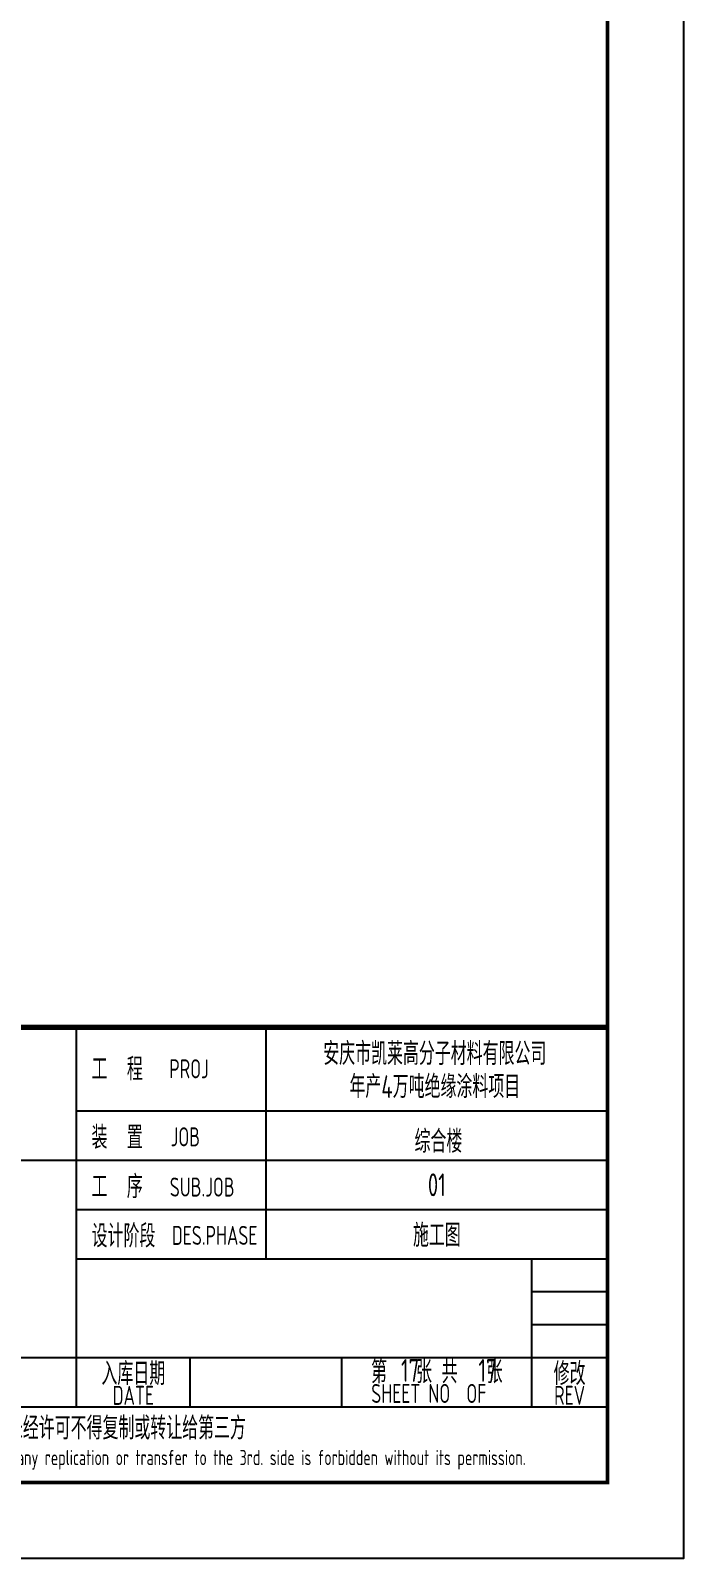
# Model space of a CAD drawing. Extents: x 9732137 to 18866768, y -962146 to 246094.
# Drawn here: x 9814805 to 9819107, y -648106 to -638036 of the extents above; entities that cross this region are included whole.
import ezdxf
from ezdxf.enums import TextEntityAlignment as Align

# ---------------------------------------------------------------- set-up
doc = ezdxf.new("R2010")
doc.units = 0
doc.header["$LTSCALE"] = 1000
doc.layers.get('0').update_dxf_attribs({"linetype": 'CONTINUOUS'})
doc.layers.add('BORDER', color=7, linetype='CONTINUOUS')
doc.styles.add('TSSD_Rein', font='Tssdeng.shx', dxfattribs={"width": 0.7, "bigfont": 'hztxt.shx'})

msp = doc.modelspace()

# ---------------------------------------------------------------- linework, layer by layer
for p, q in [((9815106.8, -647106.3), (9815106.8, -644606.3)), ((9816356.8, -646131.3), (9816356.8, -644606.3)), ((9818606.8, -647606.3), (9818606.8, -644606.3)), ((9815106.8, -645156.3), (9818606.8, -645156.3)), ((9809606.8, -645481.3), (9815106.8, -645481.3)), ((9815106.8, -645481.3), (9818606.8, -645481.3)), ((9815106.8, -645806.3), (9818606.8, -645806.3)), ((9815106.8, -646131.3), (9818606.8, -646131.3)), ((9818106.8, -647106.3), (9818106.8, -646131.3)), ((9818106.8, -646347.9), (9818606.8, -646347.9)), ((9818106.8, -646564.6), (9818606.8, -646564.6)), ((9812356.8, -646781.3), (9818606.8, -646781.3)), ((9815856.8, -647106.3), (9815856.8, -646781.3)), ((9816856.8, -647106.3), (9816856.8, -646781.3)), ((9809606.8, -647106.3), (9818606.8, -647106.3)), ((9809606.8, -647605.9), (9818606.8, -647605.9))]:
    msp.add_line(p, q)
msp.add_lwpolyline([(9818606.8, -644606.3, 35, 35, 0), (9809606.8, -644606.3, 35, 35, 0), (9809606.8, -647606.3, 0, 0, 0)], format="xyseb")
at = {"const_width": 35}
msp.add_lwpolyline([(9818606.8, -644606.3), (9809606.8, -644606.3)], dxfattribs=at)
at = {"layer": 'BORDER'}
msp.add_lwpolyline([(9777056.8, -648106.3), (9777056.8, -618406.3), (9819106.8, -618406.3), (9819106.8, -648106.3)], close=True, dxfattribs=at)
at = {"layer": 'BORDER', "const_width": 25}
msp.add_lwpolyline([(9778306.8, -647606.3), (9778306.8, -618906.3), (9818606.8, -618906.3), (9818606.8, -647606.3)], close=True, dxfattribs=at)

# ---------------------------------------------------------------- texts
at = {"style": 'TSSD_Rein', "width": 0.7}
for s, height, p in [('安庆市凯莱高分子材料有限公司', 150, (9817468.6, -644771.2)), ('年产4万吨绝缘涂料项目', 150, (9817468.6, -644988.7)), ('综合楼', 150, (9817492.5, -645349.3)), ('01', 150, (9817481.8, -645643.8)), ('施工图', 150, (9817481.8, -645968.8)), ('第   张 共   张', 150, (9817481.8, -646868.8)), ('入库日期', 150, (9815481.8, -646881.3)), ('修改', 150, (9818356.8, -646881.3)), ('DATE', 125, (9815481.8, -647031.3)), ('SHEET NO  OF  ', 125, (9817481.8, -647018.8)), ('REV', 125, (9818356.8, -647031.3)), ('本文件专有权属安徽华东化工医药工程有限责任公司所有,未经许可不得复制或转让给第三方', 150, (9814106.8, -647256.3)), ('The proprietary right of this document belongs to Anhui Huadong Chemical And Medical Engineering  Co.,Ltd.  and any replication or transfer to the 3rd. side is forbidden without its permission. ', 100, (9813980, -647455.9))]:
    msp.add_text(s, height=height, dxfattribs=at).set_placement(p, align=Align.MIDDLE)
for s, height, p in [('工  程 ', 150, (9815206.8, -644956.3)), ('PROJ', 125, (9815719, -644941.6)), ('装  置 ', 150, (9815206.8, -645406.3)), ('JOB', 125, (9815728, -645389.9)), ('工  序 ', 150, (9815206.8, -645731.3)), ('SUB.JOB', 125, (9815722.2, -645721.2)), ('设计阶段', 150, (9815206.8, -646056.3)), ('DES.PHASE', 125, (9815735.8, -646039.6))]:
    msp.add_text(s, height=height, dxfattribs=at).set_placement(p)
at = {"color": 6, "style": 'TSSD_Rein', "width": 0.7}
for p in [(9817305.5, -646867.1), (9817816.2, -646867.1)]:
    msp.add_text('17', height=150, dxfattribs=at).set_placement(p, align=Align.MIDDLE)

doc.saveas('drawing.dxf')
